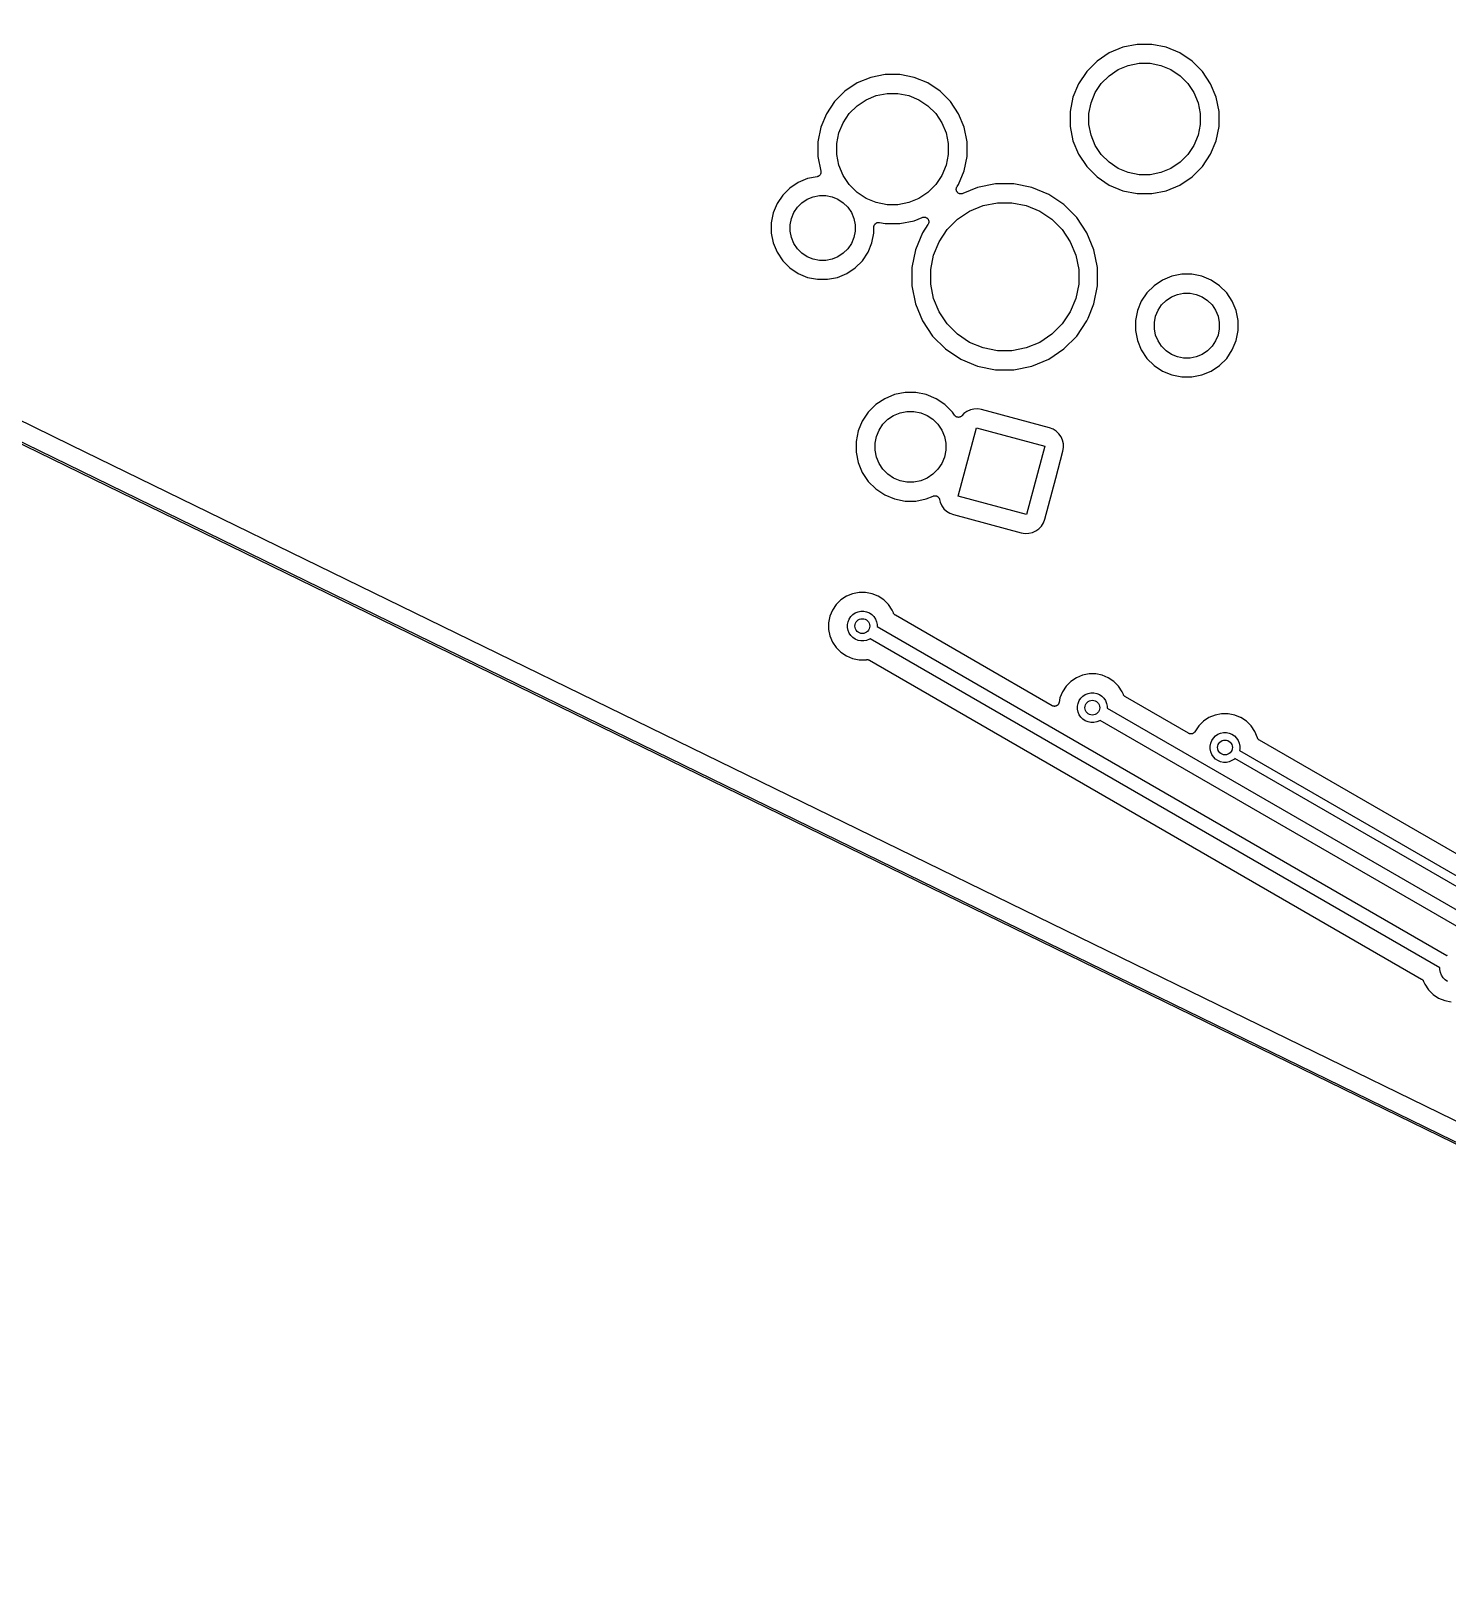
# Model space of a CAD drawing. Extents: x 0.5 to 11.2, y -6.4 to -1.8.
# Drawn here: x 2.374 to 3.876, y -6.348 to -4.705 of the extents above; entities that cross this region are included whole.
import ezdxf

# ---------------------------------------------------------------- set-up
doc = ezdxf.new("R2010")
doc.units = 0
doc.header["$MEASUREMENT"] = 0
doc.layers.add('BLACK', color=7, linetype='CONTINUOUS')

msp = doc.modelspace()

# ---------------------------------------------------------------- linework, layer by layer
at = {"layer": 'BLACK', "linetype": 'CONTINUOUS'}
for p, q in [((4.83538, -6.34811), (0.55714, -4.26134)), ((0.55808, -4.25961), (4.83618, -6.34631)), ((3.51796, -4.72788), (3.50501, -4.73653)), ((3.53234, -4.72192), (3.51796, -4.72788)), ((3.54762, -4.71888), (3.53234, -4.72192)), ((3.56319, -4.71888), (3.54762, -4.71888)), ((3.57846, -4.72192), (3.56319, -4.71888)), ((3.59285, -4.72788), (3.57846, -4.72192)), ((3.6058, -4.73653), (3.59285, -4.72788)), ((3.494, -4.74754), (3.48535, -4.76049)), ((3.50501, -4.73653), (3.494, -4.74754)), ((3.51776, -4.75206), (3.52743, -4.7456)), ((3.52743, -4.7456), (3.53818, -4.74115)), ((3.53818, -4.74115), (3.54959, -4.73888)), ((3.54959, -4.73888), (3.56122, -4.73888)), ((3.56122, -4.73888), (3.57263, -4.74115)), ((3.57263, -4.74115), (3.58338, -4.7456)), ((3.58338, -4.7456), (3.59305, -4.75206)), ((3.61681, -4.74754), (3.6058, -4.73653)), ((3.62546, -4.76049), (3.61681, -4.74754)), ((3.25059, -4.75976), (3.23764, -4.76842)), ((3.26498, -4.7538), (3.25059, -4.75976)), ((3.28025, -4.75077), (3.26498, -4.7538)), ((3.29583, -4.75077), (3.28025, -4.75077)), ((3.3111, -4.7538), (3.29583, -4.75077)), ((3.32549, -4.75976), (3.3111, -4.7538)), ((3.33843, -4.76842), (3.32549, -4.75976)), ((3.48535, -4.76049), (3.47939, -4.77487)), ((3.50307, -4.76996), (3.50953, -4.76029)), ((3.50953, -4.76029), (3.51776, -4.75206)), ((3.59305, -4.75206), (3.60127, -4.76029)), ((3.60127, -4.76029), (3.60774, -4.76996)), ((3.63142, -4.77487), (3.62546, -4.76049)), ((3.22663, -4.77943), (3.21798, -4.79237)), ((3.23764, -4.76842), (3.22663, -4.77943)), ((3.25039, -4.78395), (3.26007, -4.77749)), ((3.26007, -4.77749), (3.27081, -4.77304)), ((3.27081, -4.77304), (3.28222, -4.77077)), ((3.28222, -4.77077), (3.29386, -4.77077)), ((3.29386, -4.77077), (3.30527, -4.77304)), ((3.30527, -4.77304), (3.31601, -4.77749)), ((3.31601, -4.77749), (3.32568, -4.78395)), ((3.34945, -4.77943), (3.33843, -4.76842)), ((3.3581, -4.79237), (3.34945, -4.77943)), ((3.47939, -4.77487), (3.47635, -4.79015)), ((3.49635, -4.79212), (3.49862, -4.78071)), ((3.49862, -4.78071), (3.50307, -4.76996)), ((3.60774, -4.76996), (3.61219, -4.78071)), ((3.61219, -4.78071), (3.61446, -4.79212)), ((3.63446, -4.79015), (3.63142, -4.77487)), ((3.21798, -4.79237), (3.21202, -4.80676)), ((3.23571, -4.80185), (3.24217, -4.79218)), ((3.24217, -4.79218), (3.25039, -4.78395)), ((3.32568, -4.78395), (3.33391, -4.79218)), ((3.33391, -4.79218), (3.34037, -4.80185)), ((3.36406, -4.80676), (3.3581, -4.79237)), ((3.47635, -4.79015), (3.47635, -4.80572)), ((3.49635, -4.80375), (3.49635, -4.79212)), ((3.61446, -4.79212), (3.61446, -4.80375)), ((3.63446, -4.80572), (3.63446, -4.79015)), ((3.21202, -4.80676), (3.20898, -4.82204)), ((3.22898, -4.82401), (3.23125, -4.8126)), ((3.23125, -4.8126), (3.23571, -4.80185)), ((3.34037, -4.80185), (3.34483, -4.8126)), ((3.34483, -4.8126), (3.34709, -4.82401)), ((3.36709, -4.82204), (3.36406, -4.80676)), ((3.47635, -4.80572), (3.47939, -4.82099)), ((3.49862, -4.81516), (3.49635, -4.80375)), ((3.50307, -4.82591), (3.49862, -4.81516)), ((3.61219, -4.81516), (3.60774, -4.82591)), ((3.61446, -4.80375), (3.61219, -4.81516)), ((3.63142, -4.82099), (3.63446, -4.80572)), ((3.20898, -4.82204), (3.20898, -4.83761)), ((3.22898, -4.83564), (3.22898, -4.82401)), ((3.34709, -4.82401), (3.34709, -4.83564)), ((3.36709, -4.83761), (3.36709, -4.82204)), ((3.47939, -4.82099), (3.48535, -4.83538)), ((3.50953, -4.83558), (3.50307, -4.82591)), ((3.60774, -4.82591), (3.60127, -4.83558)), ((3.62546, -4.83538), (3.63142, -4.82099)), ((3.20898, -4.83761), (3.21209, -4.85321)), ((3.23125, -4.84705), (3.22898, -4.83564)), ((3.23571, -4.85779), (3.23125, -4.84705)), ((3.34483, -4.84705), (3.34037, -4.85779)), ((3.34709, -4.83564), (3.34483, -4.84705)), ((3.36406, -4.85288), (3.36709, -4.83761)), ((3.48535, -4.83538), (3.494, -4.84833)), ((3.51776, -4.8438), (3.50953, -4.83558)), ((3.52743, -4.85027), (3.51776, -4.8438)), ((3.59305, -4.8438), (3.58338, -4.85027)), ((3.60127, -4.83558), (3.59305, -4.8438)), ((3.61681, -4.84833), (3.62546, -4.83538)), ((3.19798, -4.86112), (3.18807, -4.86522)), ((3.20816, -4.85909), (3.19798, -4.86112)), ((3.20861, -4.85896), (3.20816, -4.85909)), ((3.20906, -4.85882), (3.20861, -4.85896)), ((3.20908, -4.85881), (3.20906, -4.85882)), ((3.20909, -4.85881), (3.20908, -4.85881)), ((3.20951, -4.85859), (3.20909, -4.85881)), ((3.20993, -4.85837), (3.20951, -4.85859)), ((3.20994, -4.85836), (3.20993, -4.85837)), ((3.20995, -4.85835), (3.20994, -4.85836)), ((3.21032, -4.85805), (3.20995, -4.85835)), ((3.21069, -4.85776), (3.21032, -4.85805)), ((3.2107, -4.85774), (3.21069, -4.85776)), ((3.21071, -4.85773), (3.2107, -4.85774)), ((3.21101, -4.85737), (3.21071, -4.85773)), ((3.21131, -4.85701), (3.21101, -4.85737)), ((3.21132, -4.85699), (3.21131, -4.85701)), ((3.21133, -4.85698), (3.21132, -4.85699)), ((3.21155, -4.85657), (3.21133, -4.85698)), ((3.21178, -4.85615), (3.21155, -4.85657)), ((3.21179, -4.85614), (3.21178, -4.85615)), ((3.2118, -4.85612), (3.21179, -4.85614)), ((3.21193, -4.85568), (3.2118, -4.85612)), ((3.21208, -4.85522), (3.21193, -4.85568)), ((3.21213, -4.85473), (3.21208, -4.85519)), ((3.21208, -4.85519), (3.21208, -4.85521)), ((3.21208, -4.85521), (3.21208, -4.85522)), ((3.21209, -4.85321), (3.21209, -4.85325)), ((3.21209, -4.85325), (3.2121, -4.85325)), ((3.2121, -4.85325), (3.2121, -4.85325)), ((3.2121, -4.85325), (3.2121, -4.85328)), ((3.2121, -4.85328), (3.21214, -4.85376)), ((3.21218, -4.85425), (3.21213, -4.85473)), ((3.21214, -4.85376), (3.21218, -4.85422)), ((3.21218, -4.85422), (3.21218, -4.85424)), ((3.21218, -4.85424), (3.21218, -4.85425)), ((3.24217, -4.86747), (3.23571, -4.85779)), ((3.34037, -4.85779), (3.33391, -4.86747)), ((3.3581, -4.86727), (3.36406, -4.85288)), ((3.494, -4.84833), (3.50501, -4.85934)), ((3.50501, -4.85934), (3.51796, -4.86799)), ((3.53818, -4.85472), (3.52743, -4.85027)), ((3.54959, -4.85699), (3.53818, -4.85472)), ((3.56122, -4.85699), (3.54959, -4.85699)), ((3.57263, -4.85472), (3.56122, -4.85699)), ((3.58338, -4.85027), (3.57263, -4.85472)), ((3.59285, -4.86799), (3.6058, -4.85934)), ((3.6058, -4.85934), (3.61681, -4.84833)), ((3.17157, -4.87876), (3.16561, -4.88768)), ((3.17915, -4.87118), (3.17157, -4.87876)), ((3.18807, -4.86522), (3.17915, -4.87118)), ((3.19754, -4.88295), (3.20381, -4.88035)), ((3.20381, -4.88035), (3.21047, -4.87902)), ((3.21047, -4.87902), (3.21725, -4.87902)), ((3.21725, -4.87902), (3.22391, -4.88035)), ((3.22391, -4.88035), (3.23018, -4.88295)), ((3.25039, -4.87569), (3.24217, -4.86747)), ((3.26007, -4.88216), (3.25039, -4.87569)), ((3.32568, -4.87569), (3.31601, -4.88216)), ((3.33391, -4.86747), (3.32568, -4.87569)), ((3.35567, -4.87239), (3.35572, -4.87191)), ((3.35567, -4.8724), (3.35567, -4.87239)), ((3.35567, -4.87241), (3.35567, -4.8724)), ((3.35571, -4.87289), (3.35567, -4.87241)), ((3.35576, -4.87337), (3.35571, -4.87289)), ((3.35572, -4.87191), (3.35577, -4.87144)), ((3.35576, -4.87338), (3.35576, -4.87337)), ((3.35576, -4.87337), (3.35576, -4.87337)), ((3.3559, -4.87384), (3.35576, -4.87338)), ((3.35577, -4.87142), (3.35592, -4.87095)), ((3.35577, -4.87143), (3.35577, -4.87142)), ((3.35577, -4.87144), (3.35577, -4.87143)), ((3.35604, -4.8743), (3.3559, -4.87384)), ((3.35592, -4.87095), (3.35605, -4.8705)), ((3.35604, -4.87431), (3.35604, -4.8743)), ((3.35627, -4.87475), (3.35604, -4.87431)), ((3.35604, -4.87431), (3.35604, -4.87431)), ((3.35605, -4.8705), (3.35606, -4.87049)), ((3.35605, -4.8705), (3.35605, -4.8705)), ((3.35606, -4.87049), (3.35629, -4.87006)), ((3.35649, -4.87516), (3.35627, -4.87475)), ((3.35629, -4.87006), (3.35651, -4.86964)), ((3.35649, -4.87517), (3.35649, -4.87516)), ((3.3565, -4.87518), (3.35649, -4.87517)), ((3.35681, -4.87556), (3.3565, -4.87518)), ((3.35651, -4.86964), (3.3581, -4.86727)), ((3.3571, -4.87592), (3.35681, -4.87556)), ((3.35711, -4.87593), (3.3571, -4.87592)), ((3.35749, -4.87625), (3.35711, -4.87593)), ((3.35711, -4.87593), (3.35711, -4.87593)), ((3.35785, -4.87655), (3.35749, -4.87625)), ((3.35786, -4.87655), (3.35785, -4.87655)), ((3.35786, -4.87656), (3.35786, -4.87655)), ((3.35828, -4.87679), (3.35786, -4.87656)), ((3.35871, -4.87702), (3.35828, -4.87679)), ((3.35872, -4.87702), (3.35871, -4.87702)), ((3.35871, -4.87702), (3.35871, -4.87702)), ((3.35918, -4.87717), (3.35872, -4.87702)), ((3.35964, -4.87731), (3.35918, -4.87717)), ((3.35965, -4.87732), (3.35964, -4.87731)), ((3.35964, -4.87731), (3.35964, -4.87731)), ((3.36014, -4.87737), (3.35965, -4.87732)), ((3.36061, -4.87742), (3.36014, -4.87737)), ((3.36062, -4.87742), (3.36061, -4.87742)), ((3.36061, -4.87742), (3.36061, -4.87742)), ((3.3611, -4.87738), (3.36062, -4.87742)), ((3.36158, -4.87734), (3.3611, -4.87738)), ((3.36159, -4.87733), (3.36158, -4.87734)), ((3.36204, -4.8772), (3.36159, -4.87733)), ((3.36159, -4.87733), (3.36159, -4.87733)), ((3.36252, -4.87707), (3.36204, -4.8772)), ((3.36253, -4.87706), (3.36252, -4.87707)), ((3.36258, -4.87704), (3.36253, -4.87706)), ((3.36253, -4.87706), (3.36253, -4.87706)), ((3.36253, -4.87706), (3.36253, -4.87706)), ((3.37832, -4.87052), (3.36258, -4.87704)), ((3.39735, -4.86674), (3.37832, -4.87052)), ((3.41675, -4.86674), (3.39735, -4.86674)), ((3.43578, -4.87052), (3.41675, -4.86674)), ((3.4537, -4.87795), (3.43578, -4.87052)), ((3.46984, -4.88873), (3.4537, -4.87795)), ((3.51796, -4.86799), (3.53234, -4.87395)), ((3.53234, -4.87395), (3.54762, -4.87699)), ((3.54762, -4.87699), (3.56319, -4.87699)), ((3.56319, -4.87699), (3.57846, -4.87395)), ((3.57846, -4.87395), (3.59285, -4.86799)), ((3.16561, -4.88768), (3.1615, -4.89759)), ((3.18074, -4.90342), (3.18333, -4.89716)), ((3.18333, -4.89716), (3.1871, -4.89151)), ((3.1871, -4.89151), (3.1919, -4.88672)), ((3.1919, -4.88672), (3.19754, -4.88295)), ((3.23018, -4.88295), (3.23582, -4.88672)), ((3.23582, -4.88672), (3.24062, -4.89151)), ((3.24062, -4.89151), (3.24439, -4.89716)), ((3.24439, -4.89716), (3.24699, -4.90342)), ((3.27081, -4.88661), (3.26007, -4.88216)), ((3.28222, -4.88888), (3.27081, -4.88661)), ((3.29386, -4.88888), (3.28222, -4.88888)), ((3.30527, -4.88661), (3.29386, -4.88888)), ((3.31601, -4.88216), (3.30527, -4.88661)), ((3.35701, -4.90426), (3.36986, -4.89567)), ((3.36986, -4.89567), (3.38415, -4.88975)), ((3.38415, -4.88975), (3.39931, -4.88674)), ((3.39931, -4.88674), (3.41478, -4.88674)), ((3.41478, -4.88674), (3.42994, -4.88975)), ((3.42994, -4.88975), (3.44423, -4.89567)), ((3.44423, -4.89567), (3.45709, -4.90426)), ((3.48356, -4.90245), (3.46984, -4.88873)), ((2.41649, -5.14382), (1.94145, -4.91211)), ((3.1615, -4.89759), (3.15941, -4.90811)), ((3.15941, -4.90811), (3.15941, -4.91884)), ((3.17941, -4.91008), (3.18074, -4.90342)), ((3.17941, -4.91687), (3.17941, -4.91008)), ((3.24699, -4.90342), (3.24831, -4.91008)), ((3.24831, -4.91008), (3.24831, -4.91687)), ((3.26831, -4.91252), (3.26836, -4.91205)), ((3.26831, -4.91255), (3.26831, -4.91252)), ((3.26831, -4.91256), (3.26831, -4.91255)), ((3.26831, -4.91255), (3.26831, -4.91255)), ((3.26831, -4.91259), (3.26831, -4.91256)), ((3.26831, -4.91884), (3.26831, -4.91259)), ((3.26836, -4.91205), (3.26841, -4.91158)), ((3.26841, -4.91158), (3.26842, -4.91157)), ((3.26842, -4.91155), (3.26856, -4.91111)), ((3.26842, -4.91157), (3.26842, -4.91155)), ((3.26856, -4.91111), (3.2687, -4.91065)), ((3.2687, -4.91065), (3.26871, -4.91064)), ((3.26871, -4.91062), (3.26894, -4.91021)), ((3.26871, -4.91064), (3.26871, -4.91062)), ((3.26894, -4.91021), (3.26917, -4.90979)), ((3.26917, -4.90979), (3.26918, -4.90978)), ((3.26918, -4.90977), (3.26949, -4.90941)), ((3.26918, -4.90978), (3.26918, -4.90977)), ((3.26949, -4.90941), (3.26979, -4.90904)), ((3.26979, -4.90904), (3.2698, -4.90903)), ((3.2698, -4.90903), (3.26981, -4.90902)), ((3.26981, -4.90902), (3.27018, -4.90872)), ((3.27018, -4.90872), (3.27055, -4.90843)), ((3.27055, -4.90843), (3.27056, -4.90842)), ((3.27056, -4.90842), (3.27057, -4.90841)), ((3.27057, -4.90841), (3.27099, -4.90819)), ((3.27099, -4.90819), (3.27141, -4.90797)), ((3.27141, -4.90797), (3.27142, -4.90796)), ((3.27142, -4.90796), (3.27144, -4.90796)), ((3.27144, -4.90796), (3.27189, -4.90782)), ((3.27189, -4.90782), (3.27234, -4.90769)), ((3.27234, -4.90769), (3.27236, -4.90769)), ((3.27236, -4.90769), (3.27237, -4.90768)), ((3.27237, -4.90768), (3.27284, -4.90764)), ((3.27284, -4.90764), (3.27331, -4.90759)), ((3.27331, -4.90759), (3.27333, -4.9076)), ((3.27333, -4.9076), (3.27335, -4.90759)), ((3.27335, -4.90759), (3.27381, -4.90764)), ((3.27381, -4.90764), (3.27429, -4.90769)), ((3.27429, -4.90769), (3.28025, -4.90888)), ((3.28025, -4.90888), (3.29583, -4.90888)), ((3.29583, -4.90888), (3.3111, -4.90584)), ((3.3111, -4.90584), (3.31961, -4.90231)), ((3.31961, -4.90231), (3.31967, -4.90229)), ((3.31967, -4.90229), (3.31967, -4.90229)), ((3.31967, -4.90229), (3.31967, -4.90229)), ((3.31967, -4.90229), (3.31968, -4.90229)), ((3.31968, -4.90229), (3.32015, -4.90215)), ((3.32568, -4.90971), (3.31976, -4.91858)), ((3.32015, -4.90215), (3.3206, -4.90202)), ((3.3206, -4.90202), (3.32061, -4.90202)), ((3.32061, -4.90202), (3.32062, -4.90201)), ((3.32062, -4.90201), (3.3211, -4.90197)), ((3.3211, -4.90197), (3.32157, -4.90193)), ((3.32157, -4.90193), (3.32158, -4.90193)), ((3.32158, -4.90193), (3.32159, -4.90193)), ((3.32159, -4.90193), (3.32207, -4.90198)), ((3.32207, -4.90198), (3.32254, -4.90204)), ((3.32254, -4.90204), (3.32255, -4.90204)), ((3.32255, -4.90204), (3.32256, -4.90204)), ((3.32256, -4.90204), (3.32302, -4.90218)), ((3.32302, -4.90218), (3.32348, -4.90233)), ((3.32348, -4.90233), (3.32348, -4.90233)), ((3.32348, -4.90233), (3.32349, -4.90233)), ((3.32349, -4.90233), (3.32391, -4.90256)), ((3.32391, -4.90256), (3.32433, -4.90279)), ((3.32433, -4.90279), (3.32434, -4.9028)), ((3.32434, -4.9028), (3.32434, -4.9028)), ((3.32434, -4.9028), (3.32472, -4.90311)), ((3.32472, -4.90311), (3.32508, -4.90342)), ((3.32508, -4.90342), (3.32509, -4.90342)), ((3.32509, -4.90342), (3.32509, -4.90343)), ((3.32509, -4.90343), (3.32539, -4.9038)), ((3.32539, -4.9038), (3.3257, -4.90418)), ((3.32591, -4.90928), (3.32568, -4.90971)), ((3.3257, -4.90418), (3.3257, -4.90418)), ((3.3257, -4.90418), (3.32571, -4.90419)), ((3.32571, -4.90419), (3.32593, -4.90462)), ((3.32614, -4.90886), (3.32591, -4.90928)), ((3.32593, -4.90462), (3.32615, -4.90504)), ((3.32628, -4.9084), (3.32614, -4.90885)), ((3.32614, -4.90885), (3.32614, -4.90885)), ((3.32614, -4.90885), (3.32614, -4.90886)), ((3.32615, -4.90504), (3.32616, -4.90504)), ((3.32616, -4.90504), (3.32616, -4.90505)), ((3.32616, -4.90505), (3.3263, -4.90552)), ((3.32643, -4.90793), (3.32628, -4.9084)), ((3.3263, -4.90552), (3.32643, -4.90597)), ((3.32643, -4.90597), (3.32643, -4.90598)), ((3.32643, -4.90598), (3.32644, -4.90599)), ((3.32648, -4.90744), (3.32643, -4.90792)), ((3.32643, -4.90792), (3.32643, -4.90792)), ((3.32643, -4.90792), (3.32643, -4.90793)), ((3.32644, -4.90599), (3.32648, -4.90647)), ((3.32648, -4.90647), (3.32653, -4.90694)), ((3.32653, -4.90696), (3.32648, -4.90744)), ((3.32653, -4.90694), (3.32653, -4.90695)), ((3.32653, -4.90695), (3.32653, -4.90696)), ((3.34607, -4.9152), (3.35701, -4.90426)), ((3.45709, -4.90426), (3.46802, -4.9152)), ((3.49434, -4.91858), (3.48356, -4.90245)), ((3.15941, -4.91884), (3.1615, -4.92936)), ((3.1615, -4.92936), (3.16561, -4.93926)), ((3.18074, -4.92352), (3.17941, -4.91687)), ((3.18333, -4.92979), (3.18074, -4.92352)), ((3.1871, -4.93543), (3.18333, -4.92979)), ((3.24439, -4.92979), (3.24062, -4.93543)), ((3.24699, -4.92352), (3.24439, -4.92979)), ((3.24831, -4.91687), (3.24699, -4.92352)), ((3.26211, -4.93926), (3.26622, -4.92936)), ((3.26622, -4.92936), (3.26831, -4.91884)), ((3.31976, -4.91858), (3.31233, -4.93651)), ((3.33156, -4.94234), (3.33748, -4.92805)), ((3.33748, -4.92805), (3.34607, -4.9152)), ((3.46802, -4.9152), (3.47661, -4.92805)), ((3.47661, -4.92805), (3.48253, -4.94234)), ((3.50176, -4.93651), (3.49434, -4.91858)), ((3.16561, -4.93926), (3.17157, -4.94818)), ((3.1919, -4.94023), (3.1871, -4.93543)), ((3.19754, -4.944), (3.1919, -4.94023)), ((3.20381, -4.9466), (3.19754, -4.944)), ((3.21047, -4.94792), (3.20381, -4.9466)), ((3.22391, -4.9466), (3.21725, -4.94792)), ((3.23018, -4.944), (3.22391, -4.9466)), ((3.23582, -4.94023), (3.23018, -4.944)), ((3.24062, -4.93543), (3.23582, -4.94023)), ((3.25615, -4.94818), (3.26211, -4.93926)), ((3.31233, -4.93651), (3.30855, -4.95554)), ((3.32855, -4.95751), (3.33156, -4.94234)), ((3.48253, -4.94234), (3.48555, -4.95751)), ((3.50555, -4.95554), (3.50176, -4.93651)), ((3.17157, -4.94818), (3.17915, -4.95577)), ((3.17915, -4.95577), (3.18807, -4.96173)), ((3.18807, -4.96173), (3.19798, -4.96583)), ((3.21725, -4.94792), (3.21047, -4.94792)), ((3.22974, -4.96583), (3.23965, -4.96173)), ((3.23965, -4.96173), (3.24857, -4.95577)), ((3.24857, -4.95577), (3.25615, -4.94818)), ((3.30855, -4.95554), (3.30855, -4.97494)), ((3.32855, -4.97297), (3.32855, -4.95751)), ((3.48555, -4.95751), (3.48555, -4.97297)), ((3.50555, -4.97494), (3.50555, -4.95554)), ((3.59487, -4.96255), (3.58435, -4.96464)), ((3.60559, -4.96255), (3.59487, -4.96255)), ((3.61611, -4.96464), (3.60559, -4.96255)), ((3.19798, -4.96583), (3.2085, -4.96792)), ((3.2085, -4.96792), (3.21922, -4.96792)), ((3.21922, -4.96792), (3.22974, -4.96583)), ((3.30855, -4.97494), (3.31233, -4.99397)), ((3.33156, -4.98813), (3.32855, -4.97297)), ((3.48555, -4.97297), (3.48253, -4.98813)), ((3.50176, -4.99397), (3.50555, -4.97494)), ((3.56552, -4.97471), (3.55794, -4.98229)), ((3.57444, -4.96875), (3.56552, -4.97471)), ((3.58435, -4.96464), (3.57444, -4.96875)), ((3.62602, -4.96875), (3.61611, -4.96464)), ((3.63494, -4.97471), (3.62602, -4.96875)), ((3.64252, -4.98229), (3.63494, -4.97471)), ((3.31233, -4.99397), (3.31976, -5.01189)), ((3.33748, -5.00242), (3.33156, -4.98813)), ((3.48253, -4.98813), (3.47661, -5.00242)), ((3.49544, -5.00923), (3.50176, -4.99397)), ((3.55198, -4.99121), (3.54788, -5.00112)), ((3.55794, -4.98229), (3.55198, -4.99121)), ((3.5697, -5.00068), (3.57347, -4.99504)), ((3.57347, -4.99504), (3.57827, -4.99024)), ((3.57827, -4.99024), (3.58391, -4.98647)), ((3.58391, -4.98647), (3.59018, -4.98388)), ((3.59018, -4.98388), (3.59684, -4.98255)), ((3.59684, -4.98255), (3.60362, -4.98255)), ((3.60362, -4.98255), (3.61028, -4.98388)), ((3.61028, -4.98388), (3.61655, -4.98647)), ((3.61655, -4.98647), (3.62219, -4.99024)), ((3.62219, -4.99024), (3.62699, -4.99504)), ((3.62699, -4.99504), (3.63076, -5.00068)), ((3.64848, -4.99121), (3.64252, -4.98229)), ((3.65259, -5.00112), (3.64848, -4.99121)), ((3.31976, -5.01189), (3.33054, -5.02803)), ((3.34607, -5.01528), (3.33748, -5.00242)), ((3.47661, -5.00242), (3.46802, -5.01528)), ((3.48356, -5.02803), (3.49434, -5.01189)), ((3.49434, -5.01189), (3.49544, -5.00923)), ((3.54788, -5.00112), (3.54578, -5.01164)), ((3.54578, -5.01164), (3.54578, -5.02236)), ((3.56578, -5.01361), (3.56711, -5.00695)), ((3.56711, -5.00695), (3.5697, -5.00068)), ((3.63076, -5.00068), (3.63336, -5.00695)), ((3.63336, -5.00695), (3.63468, -5.01361)), ((3.65468, -5.01164), (3.65259, -5.00112)), ((3.65468, -5.02236), (3.65468, -5.01164)), ((3.33054, -5.02803), (3.34426, -5.04175)), ((3.35701, -5.02621), (3.34607, -5.01528)), ((3.36986, -5.0348), (3.35701, -5.02621)), ((3.45709, -5.02621), (3.44423, -5.0348)), ((3.46802, -5.01528), (3.45709, -5.02621)), ((3.46984, -5.04175), (3.48356, -5.02803)), ((3.54578, -5.02236), (3.54788, -5.03288)), ((3.56578, -5.02039), (3.56578, -5.01361)), ((3.56711, -5.02705), (3.56578, -5.02039)), ((3.5697, -5.03332), (3.56711, -5.02705)), ((3.63336, -5.02705), (3.63076, -5.03332)), ((3.63468, -5.02039), (3.63336, -5.02705)), ((3.63468, -5.01361), (3.63468, -5.02039)), ((3.65259, -5.03288), (3.65468, -5.02236)), ((3.34426, -5.04175), (3.36039, -5.05253)), ((3.38415, -5.04072), (3.36986, -5.0348)), ((3.39931, -5.04374), (3.38415, -5.04072)), ((3.41478, -5.04374), (3.39931, -5.04374)), ((3.42994, -5.04072), (3.41478, -5.04374)), ((3.44423, -5.0348), (3.42994, -5.04072)), ((3.4537, -5.05253), (3.46984, -5.04175)), ((3.54788, -5.03288), (3.55198, -5.04279)), ((3.55198, -5.04279), (3.55794, -5.05171)), ((3.57347, -5.03896), (3.5697, -5.03332)), ((3.57827, -5.04376), (3.57347, -5.03896)), ((3.58391, -5.04753), (3.57827, -5.04376)), ((3.62219, -5.04376), (3.61655, -5.04753)), ((3.62699, -5.03896), (3.62219, -5.04376)), ((3.63076, -5.03332), (3.62699, -5.03896)), ((3.64252, -5.05171), (3.64848, -5.04279)), ((3.64848, -5.04279), (3.65259, -5.03288)), ((3.36039, -5.05253), (3.37832, -5.05995)), ((3.37832, -5.05995), (3.39735, -5.06374)), ((3.41675, -5.06374), (3.43578, -5.05995)), ((3.43578, -5.05995), (3.4537, -5.05253)), ((3.55794, -5.05171), (3.56552, -5.05929)), ((3.56552, -5.05929), (3.57444, -5.06525)), ((3.59018, -5.05013), (3.58391, -5.04753)), ((3.59684, -5.05145), (3.59018, -5.05013)), ((3.60362, -5.05145), (3.59684, -5.05145)), ((3.61028, -5.05013), (3.60362, -5.05145)), ((3.61655, -5.04753), (3.61028, -5.05013)), ((3.62602, -5.06525), (3.63494, -5.05929)), ((3.63494, -5.05929), (3.64252, -5.05171)), ((3.39735, -5.06374), (3.41675, -5.06374)), ((3.57444, -5.06525), (3.58435, -5.06936)), ((3.58435, -5.06936), (3.59487, -5.07145)), ((3.59487, -5.07145), (3.60559, -5.07145)), ((3.60559, -5.07145), (3.61611, -5.06936)), ((3.61611, -5.06936), (3.62602, -5.06525)), ((3.27975, -5.09453), (3.27033, -5.10082)), ((3.29021, -5.09019), (3.27975, -5.09453)), ((3.30132, -5.08798), (3.29021, -5.09019)), ((3.31265, -5.08798), (3.30132, -5.08798)), ((3.32376, -5.09019), (3.31265, -5.08798)), ((3.33422, -5.09453), (3.32376, -5.09019)), ((3.34364, -5.10082), (3.33422, -5.09453)), ((3.26232, -5.10883), (3.25603, -5.11824)), ((3.27033, -5.10082), (3.26232, -5.10883)), ((3.28922, -5.11225), (3.29605, -5.10942)), ((3.29605, -5.10942), (3.30329, -5.10798)), ((3.30329, -5.10798), (3.31068, -5.10798)), ((3.31068, -5.10798), (3.31792, -5.10942)), ((3.31792, -5.10942), (3.32475, -5.11225)), ((3.35165, -5.10883), (3.34364, -5.10082)), ((3.3538, -5.11204), (3.35165, -5.10883)), ((3.36381, -5.11033), (3.3616, -5.11268)), ((3.36701, -5.10803), (3.36381, -5.11033)), ((3.3706, -5.10641), (3.36701, -5.10803)), ((3.37444, -5.10551), (3.3706, -5.10641)), ((3.37838, -5.10538), (3.37444, -5.10551)), ((3.38251, -5.10606), (3.37838, -5.10538)), ((3.45448, -5.12535), (3.38251, -5.10606)), ((3.25603, -5.11824), (3.2517, -5.12871)), ((3.27375, -5.12772), (3.27786, -5.12158)), ((3.27786, -5.12158), (3.28308, -5.11635)), ((3.28308, -5.11635), (3.28922, -5.11225)), ((3.32475, -5.11225), (3.33089, -5.11635)), ((3.33089, -5.11635), (3.33611, -5.12158)), ((3.33611, -5.12158), (3.34022, -5.12772)), ((3.35384, -5.11209), (3.3538, -5.11204)), ((3.35387, -5.11215), (3.35384, -5.11209)), ((3.35415, -5.11247), (3.35387, -5.11215)), ((3.35442, -5.1128), (3.35415, -5.11247)), ((3.35447, -5.11284), (3.35442, -5.1128)), ((3.35451, -5.11289), (3.35447, -5.11284)), ((3.35484, -5.11315), (3.35451, -5.11289)), ((3.35517, -5.11342), (3.35484, -5.11315)), ((3.35523, -5.11345), (3.35517, -5.11342)), ((3.35528, -5.11349), (3.35523, -5.11345)), ((3.35566, -5.11368), (3.35528, -5.11349)), ((3.35603, -5.11388), (3.35566, -5.11368)), ((3.35609, -5.1139), (3.35603, -5.11388)), ((3.35615, -5.11393), (3.35609, -5.1139)), ((3.35656, -5.11404), (3.35615, -5.11393)), ((3.35696, -5.11416), (3.35656, -5.11404)), ((3.35703, -5.11417), (3.35696, -5.11416)), ((3.35709, -5.11419), (3.35703, -5.11417)), ((3.35751, -5.11422), (3.35709, -5.11419)), ((3.35793, -5.11426), (3.35751, -5.11422)), ((3.35765, -5.19788), (3.37706, -5.12544)), ((3.358, -5.11426), (3.35793, -5.11426)), ((3.35807, -5.11426), (3.358, -5.11426)), ((3.35848, -5.11421), (3.35807, -5.11426)), ((3.3589, -5.11417), (3.35848, -5.11421)), ((3.35897, -5.11415), (3.3589, -5.11417)), ((3.35904, -5.11415), (3.35897, -5.11415)), ((3.35944, -5.11402), (3.35904, -5.11415)), ((3.35984, -5.1139), (3.35944, -5.11402)), ((3.3599, -5.11386), (3.35984, -5.1139)), ((3.35996, -5.11384), (3.3599, -5.11386)), ((3.36033, -5.11364), (3.35996, -5.11384)), ((3.3607, -5.11344), (3.36033, -5.11364)), ((3.36076, -5.1134), (3.3607, -5.11344)), ((3.36081, -5.11337), (3.36076, -5.1134)), ((3.36114, -5.11309), (3.36081, -5.11337)), ((3.36146, -5.11283), (3.36114, -5.11309)), ((3.36151, -5.11278), (3.36146, -5.11283)), ((3.36156, -5.11273), (3.36151, -5.11278)), ((3.3616, -5.11268), (3.36156, -5.11273)), ((3.37706, -5.12544), (3.44951, -5.14485)), ((3.4584, -5.12682), (3.45448, -5.12535)), ((3.46174, -5.1289), (3.4584, -5.12682)), ((2.81071, -5.3361), (2.41649, -5.14382)), ((3.2517, -5.12871), (3.24949, -5.13982)), ((3.24949, -5.13982), (3.24949, -5.15114)), ((3.26949, -5.14179), (3.27093, -5.13454)), ((3.26949, -5.14917), (3.26949, -5.14179)), ((3.27093, -5.13454), (3.27375, -5.12772)), ((3.34022, -5.12772), (3.34305, -5.13454)), ((3.34305, -5.13454), (3.34449, -5.14179)), ((3.34449, -5.14179), (3.34449, -5.14917)), ((3.46462, -5.1316), (3.46174, -5.1289)), ((3.46691, -5.1348), (3.46462, -5.1316)), ((3.46854, -5.13839), (3.46691, -5.1348)), ((3.46943, -5.14222), (3.46854, -5.13839)), ((3.46956, -5.14616), (3.46943, -5.14222)), ((3.24949, -5.15114), (3.2517, -5.16225)), ((3.27093, -5.15642), (3.26949, -5.14917)), ((3.27375, -5.16324), (3.27093, -5.15642)), ((3.34305, -5.15642), (3.34022, -5.16324)), ((3.34449, -5.14917), (3.34305, -5.15642)), ((3.44951, -5.14485), (3.4301, -5.21729)), ((3.46128, -5.17863), (3.46888, -5.15029)), ((3.46888, -5.15029), (3.46956, -5.14616)), ((3.2517, -5.16225), (3.25603, -5.17272)), ((3.25603, -5.17272), (3.26232, -5.18214)), ((3.27786, -5.16939), (3.27375, -5.16324)), ((3.28308, -5.17461), (3.27786, -5.16939)), ((3.28922, -5.17871), (3.28308, -5.17461)), ((3.33089, -5.17461), (3.32475, -5.17871)), ((3.33611, -5.16939), (3.33089, -5.17461)), ((3.34022, -5.16324), (3.33611, -5.16939)), ((3.26232, -5.18214), (3.27033, -5.19014)), ((3.27033, -5.19014), (3.27975, -5.19644)), ((3.29605, -5.18154), (3.28922, -5.17871)), ((3.30329, -5.18298), (3.29605, -5.18154)), ((3.31068, -5.18298), (3.30329, -5.18298)), ((3.31792, -5.18154), (3.31068, -5.18298)), ((3.32475, -5.17871), (3.31792, -5.18154)), ((3.44959, -5.22226), (3.46128, -5.17863)), ((3.27975, -5.19644), (3.29021, -5.20077)), ((3.29021, -5.20077), (3.30132, -5.20298)), ((3.30132, -5.20298), (3.31265, -5.20298)), ((3.31265, -5.20298), (3.32376, -5.20077)), ((3.32376, -5.20077), (3.33111, -5.19773)), ((3.33111, -5.19773), (3.33117, -5.1977)), ((3.33117, -5.1977), (3.33155, -5.19759)), ((3.33155, -5.19759), (3.33192, -5.19747)), ((3.33192, -5.19747), (3.33202, -5.19746)), ((3.33202, -5.19746), (3.33211, -5.19743)), ((3.33211, -5.19743), (3.3325, -5.1974)), ((3.3325, -5.1974), (3.33289, -5.19735)), ((3.33289, -5.19735), (3.33299, -5.19736)), ((3.33299, -5.19736), (3.33308, -5.19735)), ((3.33308, -5.19735), (3.33347, -5.19739)), ((3.33347, -5.19739), (3.33386, -5.19742)), ((3.33386, -5.19742), (3.33396, -5.19744)), ((3.33396, -5.19744), (3.33405, -5.19745)), ((3.33405, -5.19745), (3.33443, -5.19757)), ((3.33443, -5.19757), (3.3348, -5.19767)), ((3.3348, -5.19767), (3.33489, -5.19772)), ((3.33489, -5.19772), (3.33498, -5.19775)), ((3.33498, -5.19775), (3.33533, -5.19794)), ((3.33533, -5.19794), (3.33568, -5.19811)), ((3.33568, -5.19811), (3.33575, -5.19817)), ((3.33575, -5.19817), (3.33584, -5.19822)), ((3.33584, -5.19822), (3.33614, -5.19847)), ((3.33614, -5.19847), (3.33645, -5.19871)), ((3.33645, -5.19871), (3.33651, -5.19878)), ((3.33651, -5.19878), (3.33659, -5.19884)), ((3.33659, -5.19884), (3.33683, -5.19915)), ((3.33683, -5.19915), (3.33709, -5.19944)), ((3.33709, -5.19944), (3.33714, -5.19953)), ((3.33714, -5.19953), (3.3372, -5.1996)), ((3.3372, -5.1996), (3.33738, -5.19995)), ((3.33738, -5.19995), (3.33758, -5.20029)), ((3.33758, -5.20029), (3.33761, -5.20038)), ((3.33761, -5.20038), (3.33765, -5.20047)), ((3.33765, -5.20047), (3.33777, -5.20084)), ((3.33777, -5.20084), (3.33789, -5.20121)), ((3.33789, -5.20121), (3.33862, -5.20434)), ((3.33862, -5.20434), (3.34025, -5.20793)), ((3.34025, -5.20793), (3.34254, -5.21113)), ((3.4301, -5.21729), (3.35765, -5.19788)), ((3.34254, -5.21113), (3.34542, -5.21382)), ((3.34542, -5.21382), (3.34876, -5.2159)), ((3.34876, -5.2159), (3.35268, -5.21738)), ((3.35268, -5.21738), (3.42465, -5.23666)), ((3.44604, -5.22953), (3.44812, -5.22618)), ((3.44812, -5.22618), (3.44959, -5.22226)), ((3.42465, -5.23666), (3.42878, -5.23734)), ((3.42878, -5.23734), (3.43272, -5.23722)), ((3.43272, -5.23722), (3.43656, -5.23632)), ((3.43656, -5.23632), (3.44014, -5.2347)), ((3.44014, -5.2347), (3.44335, -5.2324)), ((3.44335, -5.2324), (3.44604, -5.22953)), ((3.23325, -5.30786), (3.22827, -5.31284)), ((3.2391, -5.30394), (3.23325, -5.30786)), ((3.24561, -5.30125), (3.2391, -5.30394)), ((3.25252, -5.29988), (3.24561, -5.30125)), ((3.25956, -5.29988), (3.25252, -5.29988)), ((3.26647, -5.30125), (3.25956, -5.29988)), ((3.27297, -5.30394), (3.26647, -5.30125)), ((3.27883, -5.30786), (3.27297, -5.30394)), ((3.28381, -5.31284), (3.27883, -5.30786)), ((3.22436, -5.31869), (3.22166, -5.3252)), ((3.22827, -5.31284), (3.22436, -5.31869)), ((3.24381, -5.32559), (3.246, -5.32339)), ((3.246, -5.32339), (3.24858, -5.32167)), ((3.24858, -5.32167), (3.25144, -5.32048)), ((3.25144, -5.32048), (3.25449, -5.31988)), ((3.25449, -5.31988), (3.25759, -5.31988)), ((3.25759, -5.31988), (3.26063, -5.32048)), ((3.26063, -5.32048), (3.2635, -5.32167)), ((3.2635, -5.32167), (3.26608, -5.32339)), ((3.26608, -5.32339), (3.26827, -5.32559)), ((3.28772, -5.31869), (3.28381, -5.31284)), ((3.28896, -5.32168), (3.28772, -5.31869)), ((3.28902, -5.3218), (3.28896, -5.32168)), ((3.28907, -5.32193), (3.28902, -5.3218)), ((3.28925, -5.32223), (3.28907, -5.32193)), ((3.28942, -5.32254), (3.28925, -5.32223)), ((3.2895, -5.32265), (3.28942, -5.32254)), ((3.28957, -5.32276), (3.2895, -5.32265)), ((3.28981, -5.32303), (3.28957, -5.32276)), ((3.29003, -5.3233), (3.28981, -5.32303)), ((3.29014, -5.32338), (3.29003, -5.3233)), ((3.29023, -5.32348), (3.29014, -5.32338)), ((3.29051, -5.32369), (3.29023, -5.32348)), ((3.29079, -5.32392), (3.29051, -5.32369)), ((3.29091, -5.32398), (3.29079, -5.32392)), ((3.29102, -5.32406), (3.29091, -5.32398)), ((3.29108, -5.3241), (3.29102, -5.32406)), ((3.45726, -5.42005), (3.29108, -5.3241)), ((4.8445, -6.32811), (2.81071, -5.3361)), ((3.22166, -5.3252), (3.22029, -5.3321)), ((3.22029, -5.3321), (3.22029, -5.33914)), ((3.22029, -5.33914), (3.22166, -5.34605)), ((3.24029, -5.33407), (3.24089, -5.33103)), ((3.24029, -5.33718), (3.24029, -5.33407)), ((3.24089, -5.34022), (3.24029, -5.33718)), ((3.24089, -5.33103), (3.24208, -5.32816)), ((3.24208, -5.34308), (3.24089, -5.34022)), ((3.24208, -5.32816), (3.24381, -5.32559)), ((3.26827, -5.32559), (3.26999, -5.32816)), ((3.26999, -5.32816), (3.27118, -5.33103)), ((3.27118, -5.33103), (3.27179, -5.33407)), ((3.27179, -5.33407), (3.27179, -5.33606)), ((3.27179, -5.33606), (3.87605, -5.68493)), ((3.22166, -5.34605), (3.22436, -5.35256)), ((3.22436, -5.35256), (3.22827, -5.35841)), ((3.24381, -5.34566), (3.24208, -5.34308)), ((3.246, -5.34786), (3.24381, -5.34566)), ((3.24858, -5.34958), (3.246, -5.34786)), ((3.25144, -5.35077), (3.24858, -5.34958)), ((3.25449, -5.35137), (3.25144, -5.35077)), ((3.25759, -5.35137), (3.25449, -5.35137)), ((3.26063, -5.35077), (3.25759, -5.35137)), ((3.2635, -5.34958), (3.26063, -5.35077)), ((3.26429, -5.34905), (3.2635, -5.34958)), ((3.86855, -5.69792), (3.26429, -5.34905)), ((3.22827, -5.35841), (3.23325, -5.36339)), ((3.23325, -5.36339), (3.2391, -5.3673)), ((3.2391, -5.3673), (3.24561, -5.37)), ((3.24561, -5.37), (3.25252, -5.37137)), ((3.25252, -5.37137), (3.25956, -5.37137)), ((3.25956, -5.37137), (3.26024, -5.37124)), ((3.26024, -5.37124), (3.26031, -5.37122)), ((3.26031, -5.37122), (3.26061, -5.3712)), ((3.26061, -5.3712), (3.2609, -5.37115)), ((3.2609, -5.37115), (3.26109, -5.37116)), ((3.26109, -5.37116), (3.26128, -5.37114)), ((3.26128, -5.37114), (3.26158, -5.37117)), ((3.26158, -5.37117), (3.26188, -5.37118)), ((3.26188, -5.37118), (3.26206, -5.37123)), ((3.26206, -5.37123), (3.26225, -5.37125)), ((3.26225, -5.37125), (3.26253, -5.37134)), ((3.26253, -5.37134), (3.26283, -5.37141)), ((3.26283, -5.37141), (3.263, -5.37149)), ((3.263, -5.37149), (3.26318, -5.37154)), ((3.26318, -5.37154), (3.26344, -5.37169)), ((3.26344, -5.37169), (3.26371, -5.37181)), ((3.26371, -5.37181), (3.84926, -5.70988)), ((3.4831, -5.39045), (3.47724, -5.39436)), ((3.4896, -5.38776), (3.4831, -5.39045)), ((3.49651, -5.38638), (3.4896, -5.38776)), ((3.50355, -5.38638), (3.49651, -5.38638)), ((3.51046, -5.38776), (3.50355, -5.38638)), ((3.51696, -5.39045), (3.51046, -5.38776)), ((3.52282, -5.39436), (3.51696, -5.39045)), ((3.46835, -5.4052), (3.46566, -5.4117)), ((3.47226, -5.39934), (3.46835, -5.4052)), ((3.47724, -5.39436), (3.47226, -5.39934)), ((3.49257, -5.40818), (3.49544, -5.40699)), ((3.49544, -5.40699), (3.49848, -5.40638)), ((3.49848, -5.40638), (3.50158, -5.40638)), ((3.50158, -5.40638), (3.50463, -5.40699)), ((3.50463, -5.40699), (3.50749, -5.40818)), ((3.5278, -5.39934), (3.52282, -5.39436)), ((3.53171, -5.4052), (3.5278, -5.39934)), ((3.53295, -5.40819), (3.53171, -5.4052)), ((3.45755, -5.42017), (3.45726, -5.42005)), ((3.45782, -5.42032), (3.45755, -5.42017)), ((3.45799, -5.42038), (3.45782, -5.42032)), ((3.45815, -5.42045), (3.45799, -5.42038)), ((3.45845, -5.42052), (3.45815, -5.42045)), ((3.45875, -5.42061), (3.45845, -5.42052)), ((3.45893, -5.42063), (3.45875, -5.42061)), ((3.4591, -5.42067), (3.45893, -5.42063)), ((3.45941, -5.42068), (3.4591, -5.42067)), ((3.45972, -5.42072), (3.45941, -5.42068)), ((3.4599, -5.4207), (3.45972, -5.42072)), ((3.46008, -5.42071), (3.4599, -5.4207)), ((3.46038, -5.42066), (3.46008, -5.42071)), ((3.46069, -5.42063), (3.46038, -5.42066)), ((3.46086, -5.42058), (3.46069, -5.42063)), ((3.46104, -5.42055), (3.46086, -5.42058)), ((3.46133, -5.42044), (3.46104, -5.42055)), ((3.46163, -5.42035), (3.46133, -5.42044)), ((3.46179, -5.42027), (3.46163, -5.42035)), ((3.46195, -5.42021), (3.46179, -5.42027)), ((3.46222, -5.42005), (3.46195, -5.42021)), ((3.4625, -5.4199), (3.46222, -5.42005)), ((3.46263, -5.41979), (3.4625, -5.4199)), ((3.46278, -5.4197), (3.46263, -5.41979)), ((3.46301, -5.41949), (3.46278, -5.4197)), ((3.46326, -5.41929), (3.46301, -5.41949)), ((3.46337, -5.41916), (3.46326, -5.41929)), ((3.4635, -5.41904), (3.46337, -5.41916)), ((3.46368, -5.41878), (3.4635, -5.41904)), ((3.46388, -5.41854), (3.46368, -5.41878)), ((3.46397, -5.41839), (3.46388, -5.41854)), ((3.46407, -5.41825), (3.46397, -5.41839)), ((3.4642, -5.41796), (3.46407, -5.41825)), ((3.46436, -5.41769), (3.4642, -5.41796)), ((3.46441, -5.41752), (3.46436, -5.41769)), ((3.46448, -5.41736), (3.46441, -5.41752)), ((3.46456, -5.41706), (3.46448, -5.41736)), ((3.46465, -5.41676), (3.46456, -5.41706)), ((3.46467, -5.41669), (3.46465, -5.41676)), ((3.46566, -5.4117), (3.46467, -5.41669)), ((3.48428, -5.42058), (3.48489, -5.41754)), ((3.48428, -5.42368), (3.48428, -5.42058)), ((3.48489, -5.41754), (3.48608, -5.41467)), ((3.48608, -5.41467), (3.4878, -5.41209)), ((3.4878, -5.41209), (3.48999, -5.4099)), ((3.48999, -5.4099), (3.49257, -5.40818)), ((3.50749, -5.40818), (3.51007, -5.4099)), ((3.51007, -5.4099), (3.51226, -5.41209)), ((3.51226, -5.41209), (3.51399, -5.41467)), ((3.51399, -5.41467), (3.51517, -5.41754)), ((3.51517, -5.41754), (3.51578, -5.42058)), ((3.51578, -5.42058), (3.51578, -5.42256)), ((3.51578, -5.42256), (4.12442, -5.77396)), ((3.53301, -5.40831), (3.53295, -5.40819)), ((3.53306, -5.40844), (3.53301, -5.40831)), ((3.53324, -5.40874), (3.53306, -5.40844)), ((3.53341, -5.40905), (3.53324, -5.40874)), ((3.5335, -5.40916), (3.53341, -5.40905)), ((3.53357, -5.40927), (3.5335, -5.40916)), ((3.5338, -5.40953), (3.53357, -5.40927)), ((3.53403, -5.40981), (3.5338, -5.40953)), ((3.53413, -5.40989), (3.53403, -5.40981)), ((3.53422, -5.40999), (3.53413, -5.40989)), ((3.53451, -5.4102), (3.53422, -5.40999)), ((3.53478, -5.41043), (3.53451, -5.4102)), ((3.5349, -5.41049), (3.53478, -5.41043)), ((3.53501, -5.41057), (3.5349, -5.41049)), ((3.53507, -5.41061), (3.53501, -5.41057)), ((3.6021, -5.44931), (3.53507, -5.41061)), ((3.48489, -5.42673), (3.48428, -5.42368)), ((3.48608, -5.42959), (3.48489, -5.42673)), ((3.4878, -5.43217), (3.48608, -5.42959)), ((3.48999, -5.43436), (3.4878, -5.43217)), ((3.49257, -5.43609), (3.48999, -5.43436)), ((3.49544, -5.43727), (3.49257, -5.43609)), ((3.49848, -5.43788), (3.49544, -5.43727)), ((3.50158, -5.43788), (3.49848, -5.43788)), ((3.50463, -5.43727), (3.50158, -5.43788)), ((3.50749, -5.43609), (3.50463, -5.43727)), ((3.50828, -5.43556), (3.50749, -5.43609)), ((4.11693, -5.78696), (3.50828, -5.43556)), ((3.61789, -5.43656), (3.61291, -5.44154)), ((3.62375, -5.43265), (3.61789, -5.43656)), ((3.63025, -5.42996), (3.62375, -5.43265)), ((3.63716, -5.42858), (3.63025, -5.42996)), ((3.6442, -5.42858), (3.63716, -5.42858)), ((3.65111, -5.42996), (3.6442, -5.42858)), ((3.65713, -5.43245), (3.65111, -5.42996)), ((3.65761, -5.43265), (3.65713, -5.43245)), ((3.66347, -5.43656), (3.65761, -5.43265)), ((3.66845, -5.44154), (3.66347, -5.43656)), ((3.60238, -5.44944), (3.6021, -5.44931)), ((3.60265, -5.44958), (3.60238, -5.44944)), ((3.60283, -5.44964), (3.60265, -5.44958)), ((3.60299, -5.44971), (3.60283, -5.44964)), ((3.60329, -5.44978), (3.60299, -5.44971)), ((3.60358, -5.44987), (3.60329, -5.44978)), ((3.60376, -5.44989), (3.60358, -5.44987)), ((3.60394, -5.44993), (3.60376, -5.44989)), ((3.60425, -5.44994), (3.60394, -5.44993)), ((3.60455, -5.44998), (3.60425, -5.44994)), ((3.60473, -5.44996), (3.60455, -5.44998)), ((3.60492, -5.44997), (3.60473, -5.44996)), ((3.60522, -5.44992), (3.60492, -5.44997)), ((3.60553, -5.44989), (3.60522, -5.44992)), ((3.6057, -5.44984), (3.60553, -5.44989)), ((3.60588, -5.44981), (3.6057, -5.44984)), ((3.60617, -5.4497), (3.60588, -5.44981)), ((3.60646, -5.44962), (3.60617, -5.4497)), ((3.60662, -5.44954), (3.60646, -5.44962)), ((3.60679, -5.44947), (3.60662, -5.44954)), ((3.60706, -5.44931), (3.60679, -5.44947)), ((3.60733, -5.44917), (3.60706, -5.44931)), ((3.60747, -5.44906), (3.60733, -5.44917)), ((3.60763, -5.44896), (3.60747, -5.44906)), ((3.60785, -5.44875), (3.60763, -5.44896)), ((3.60809, -5.44856), (3.60785, -5.44875)), ((3.60821, -5.44842), (3.60809, -5.44856)), ((3.60834, -5.4483), (3.60821, -5.44842)), ((3.60852, -5.44805), (3.60834, -5.4483)), ((3.60872, -5.44781), (3.60852, -5.44805)), ((3.60876, -5.44776), (3.60872, -5.44781)), ((3.61291, -5.44154), (3.60876, -5.44776)), ((3.62672, -5.45687), (3.62845, -5.45429)), ((3.62845, -5.45429), (3.63064, -5.4521)), ((3.63064, -5.4521), (3.63322, -5.45037)), ((3.63322, -5.45037), (3.63609, -5.44919)), ((3.63609, -5.44919), (3.63913, -5.44858)), ((3.63913, -5.44858), (3.64223, -5.44858)), ((3.64223, -5.44858), (3.64527, -5.44919)), ((3.64527, -5.44919), (3.64814, -5.45037)), ((3.64814, -5.45037), (3.65072, -5.4521)), ((3.65072, -5.4521), (3.65291, -5.45429)), ((3.65291, -5.45429), (3.65463, -5.45687)), ((3.67236, -5.4474), (3.66845, -5.44154)), ((3.67517, -5.45418), (3.67236, -5.4474)), ((3.67523, -5.4543), (3.67517, -5.45418)), ((3.67528, -5.45443), (3.67523, -5.4543)), ((3.67546, -5.45473), (3.67528, -5.45443)), ((3.67563, -5.45504), (3.67546, -5.45473)), ((3.67571, -5.45515), (3.67563, -5.45504)), ((3.67578, -5.45526), (3.67571, -5.45515)), ((3.67602, -5.45553), (3.67578, -5.45526)), ((3.67625, -5.4558), (3.67602, -5.45553)), ((3.67635, -5.45588), (3.67625, -5.4558)), ((3.67644, -5.45598), (3.67635, -5.45588)), ((3.67673, -5.45619), (3.67644, -5.45598)), ((3.677, -5.45642), (3.67673, -5.45619)), ((3.62493, -5.46278), (3.62554, -5.45974)), ((3.62493, -5.46588), (3.62493, -5.46278)), ((3.62554, -5.46892), (3.62493, -5.46588)), ((3.62554, -5.45974), (3.62672, -5.45687)), ((3.62672, -5.47179), (3.62554, -5.46892)), ((3.62845, -5.47437), (3.62672, -5.47179)), ((3.65463, -5.45687), (3.65582, -5.45974)), ((3.65582, -5.45974), (3.65643, -5.46278)), ((3.65643, -5.46588), (3.65611, -5.46747)), ((3.65611, -5.46747), (4.27025, -5.82204)), ((3.65643, -5.46278), (3.65643, -5.46588)), ((3.67712, -5.45648), (3.677, -5.45642)), ((3.67723, -5.45656), (3.67712, -5.45648)), ((3.67729, -5.4566), (3.67723, -5.45656)), ((4.01704, -5.65275), (3.67729, -5.4566)), ((3.63064, -5.47656), (3.62845, -5.47437)), ((3.63322, -5.47829), (3.63064, -5.47656)), ((3.63609, -5.47947), (3.63322, -5.47829)), ((3.63913, -5.48008), (3.63609, -5.47947)), ((3.64223, -5.48008), (3.63913, -5.48008)), ((3.64527, -5.47947), (3.64223, -5.48008)), ((3.64814, -5.47829), (3.64527, -5.47947)), ((3.65072, -5.47656), (3.64814, -5.47829)), ((3.65114, -5.47614), (3.65072, -5.47656)), ((4.26527, -5.83071), (3.65114, -5.47614)), ((3.87605, -5.68493), (3.87684, -5.6844)), ((3.86855, -5.6999), (3.86855, -5.69792)), ((3.86916, -5.70295), (3.86855, -5.6999)), ((3.84926, -5.70988), (3.84932, -5.70991)), ((3.84932, -5.70991), (3.84943, -5.70999)), ((3.84943, -5.70999), (3.84955, -5.71006)), ((3.84955, -5.71006), (3.84982, -5.71028)), ((3.84982, -5.71028), (3.85011, -5.71049)), ((3.85011, -5.71049), (3.8502, -5.71059)), ((3.8502, -5.71059), (3.8503, -5.71068)), ((3.8503, -5.71068), (3.85053, -5.71095)), ((3.85053, -5.71095), (3.85077, -5.71121)), ((3.85077, -5.71121), (3.85084, -5.71133)), ((3.85084, -5.71133), (3.85092, -5.71143)), ((3.85092, -5.71143), (3.85109, -5.71174)), ((3.85109, -5.71174), (3.85127, -5.71205)), ((3.85127, -5.71205), (3.85132, -5.71217)), ((3.85132, -5.71217), (3.85138, -5.71229)), ((3.85138, -5.71229), (3.85262, -5.71528)), ((3.85262, -5.71528), (3.85653, -5.72114)), ((3.87034, -5.70581), (3.86916, -5.70295)), ((3.87207, -5.70839), (3.87034, -5.70581)), ((3.87426, -5.71058), (3.87207, -5.70839)), ((3.87684, -5.71231), (3.87426, -5.71058)), ((3.85653, -5.72114), (3.86151, -5.72612)), ((3.86151, -5.72612), (3.86737, -5.73003)), ((3.86737, -5.73003), (3.87387, -5.73273)), ((3.87387, -5.73273), (3.88078, -5.7341))]:
    msp.add_line(p, q, dxfattribs=at)
at = {"layer": 'BLACK'}
for centre in [(3.25604, -5.33562), (3.50003, -5.42213), (3.64068, -5.46433)]:
    msp.add_circle(centre, 0.00787, dxfattribs=at)

doc.saveas('drawing.dxf')
